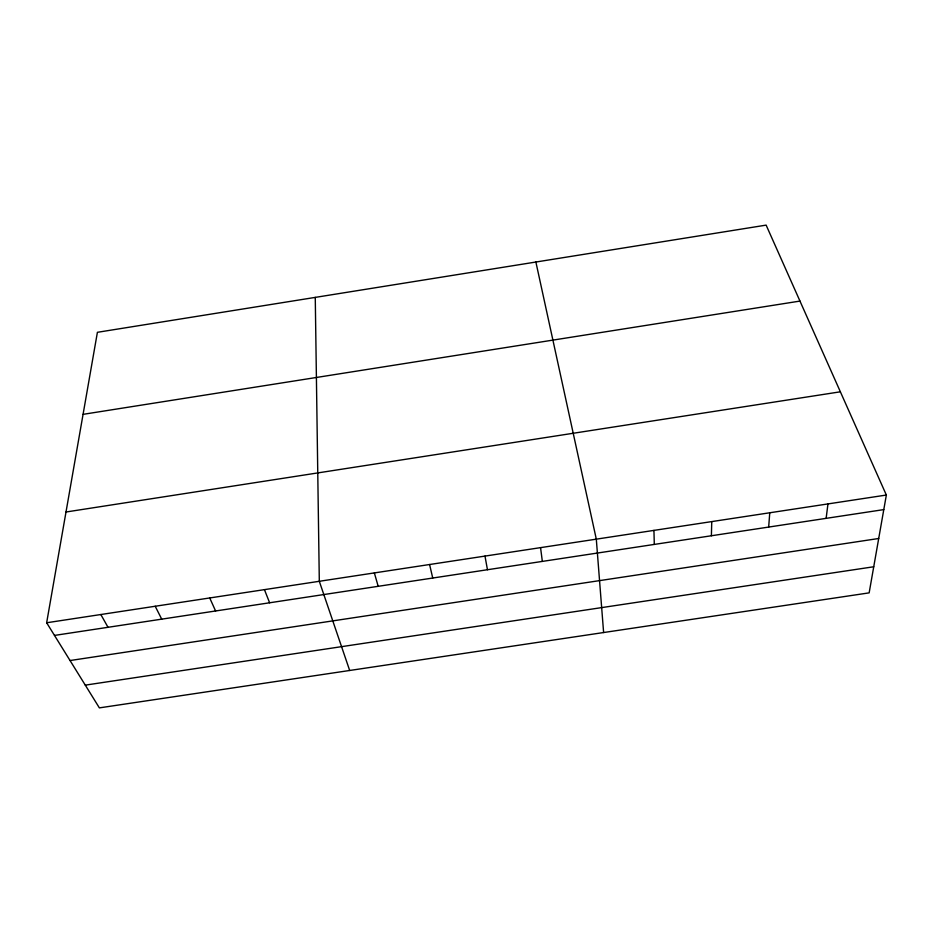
<?xml version="1.0" encoding="UTF-8"?>
<svg xmlns="http://www.w3.org/2000/svg" width="933" height="933" viewBox="0 0 933 933"><rect width="100%" height="100%" fill="white"/><g stroke="black" fill="none" stroke-linecap="round" stroke-linejoin="round"><path stroke-width="1.4" d="M711.389 535.764L711.751 521.594M768.675 527.063L769.76 512.777M826.137 518.351L827.956 503.925M46.65 622.766L97.405 332.311L766.133 225.121L886.35 495.038L869.148 592.863L99.376 707.879L46.65 622.766L886.35 495.038M83.072 414.345L799.966 301.079M65.998 512.007L840.365 391.802M54.487 635.42L883.784 509.605M70.045 660.541L878.711 538.493M85.288 685.137L873.743 566.763M100.834 614.532L108.018 627.303M155.205 606.263L161.724 619.15M209.727 597.96L215.593 610.975M264.436 589.644L269.625 602.788M349.677 670.489L319.308 581.294L315.261 297.382M374.355 572.92L378.192 586.309M429.588 564.523L432.737 578.04M535.88 262.021L596.304 539.157L603.616 632.539M484.985 556.091L487.458 569.736M540.557 547.636L542.341 561.409M653.94 530.399L654.301 544.417"/></g></svg>
